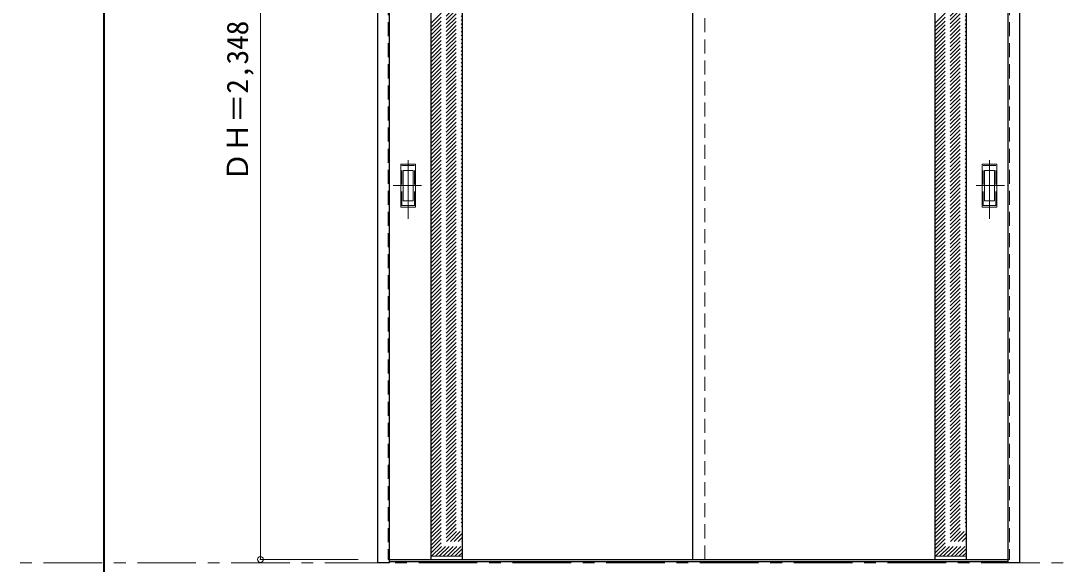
# Model space of a CAD drawing. Units: millimetres, scale not verified. Extents: x -6000 to 5700, y -4307 to 4260.
# Drawn here: x -2909 to -250, y -2811 to -1419 of the extents above; entities that cross this region are included whole.
import ezdxf
from ezdxf.enums import TextEntityAlignment as Align

# ---------------------------------------------------------------- set-up
doc = ezdxf.new("R2010")
doc.units = ezdxf.units.MM
doc.header["$LTSCALE"] = 30
doc.header["$PDMODE"] = 32
doc.header["$PDSIZE"] = 15
doc.linetypes.add('CHAIN1', pattern=[8, 5, -1, 1, -1])
doc.linetypes.add('DASHED1', pattern=[1.8, 1.2, -0.6])
for name, color, linetype, lineweight in [('0-1_通り芯', 7, 'CHAIN1', 18), ('0-2_扉', 4, 'DASHED1', 9), ('0-3_仕上げ', 7, 'Continuous', 18), ('0-4_枠', 3, 'Continuous', 25), ('0-6_引手', 7, 'Continuous', 18), ('0-B_寸法', 4, 'Continuous', 9), ('0-C_ハッチ', 4, 'DASHED1', 9), ('F-1_枠', 6, 'Continuous', 40)]:
    doc.layers.add(name, color=color, linetype=linetype, lineweight=lineweight)
doc.styles.add('ＭＳ ゴシック', font='')
doc.styles.get('ＭＳ ゴシック').set_extended_font_data('MS Gothic')

msp = doc.modelspace()

# ---------------------------------------------------------------- linework, layer by layer
at = {"layer": '0-1_通り芯'}
msp.add_line((-5490, -2807.5), (100, -2807.5), dxfattribs=at)
at = {"layer": '0-2_扉', "color": 3, "linetype": 'Continuous', "lineweight": 25}
for p, q in [((-1188, -2799), (-1188, -451)), ((-1965, -2799), (-381, -2799))]:
    msp.add_line(p, q, dxfattribs=at)
at = {"layer": '0-2_扉'}
msp.add_line((-1158, -2799), (-1158, -451), dxfattribs=at)
for points in [[(-1968, -451), (-1968, -2799), (-1965, -2799)], [(-378, -451), (-378, -2799), (-381, -2799)]]:
    msp.add_lwpolyline(points, dxfattribs=at)
at = {"layer": '0-3_仕上げ', "color": 3, "lineweight": 25}
for p, q in [((-1858, -2799), (-1858, -451)), ((-1778, -2799), (-1778, -451)), ((-568, -2799), (-568, -451)), ((-488, -2799), (-488, -451))]:
    msp.add_line(p, q, dxfattribs=at)
at = {"layer": '0-3_仕上げ'}
for p, q in [((-1778, -2791), (-1858, -2791)), ((-568, -2791), (-488, -2791))]:
    msp.add_line(p, q, dxfattribs=at)
at = {"layer": '0-4_枠'}
for p, q in [((-1995, -2807.5), (-1995, -407.5)), ((-1965, -2807.5), (-1965, -407.5)), ((-381, -2798.46), (-381, -407.5)), ((-351, -2807.5), (-351, -407.5)), ((-1965, -2807.5), (-1995, -2807.5)), ((-1965, -2804.5), (-381, -2804.5)), ((-381, -2798.8), (-381, -2798.46))]:
    msp.add_line(p, q, dxfattribs=at)
msp.add_lwpolyline([(-351, -2807.5), (-381, -2807.5), (-381, -2798.8)], dxfattribs=at)
at = {"layer": '0-6_引手', "linetype": 'CHAIN1'}
for p, q in [((-1917, -1926.73), (-1917, -1755.88)), ((-429, -1926.73), (-429, -1755.88)), ((-1955.07, -1841.5), (-1882.56, -1841.5)), ((-390.93, -1841.5), (-463.44, -1841.5))]:
    msp.add_line(p, q, dxfattribs=at)
at = {"layer": '0-6_引手'}
for p, q in [((-1936, -1786.5), (-1898, -1786.5)), ((-1936, -1896.5), (-1936, -1786.5)), ((-1929.5, -1802.5), (-1904.5, -1802.5)), ((-1929.5, -1880.5), (-1929.5, -1802.5)), ((-1904.5, -1880.5), (-1904.5, -1802.5)), ((-1898, -1896.5), (-1898, -1786.5)), ((-410, -1786.5), (-448, -1786.5)), ((-448, -1896.5), (-448, -1786.5)), ((-416.5, -1802.5), (-441.5, -1802.5)), ((-441.5, -1880.5), (-441.5, -1802.5)), ((-416.5, -1880.5), (-416.5, -1802.5)), ((-410, -1896.5), (-410, -1786.5)), ((-1929.5, -1880.5), (-1904.5, -1880.5)), ((-416.5, -1880.5), (-441.5, -1880.5)), ((-1936, -1896.5), (-1898, -1896.5)), ((-410, -1896.5), (-448, -1896.5))]:
    msp.add_line(p, q, dxfattribs=at)
at = {"layer": '0-6_引手', "linetype": 'DASHED1'}
for p, q in [((-1901, -1892.5), (-1901, -1790.5)), ((-445, -1892.5), (-445, -1790.5)), ((-1933, -1892.5), (-1901, -1892.5)), ((-413, -1892.5), (-445, -1892.5))]:
    msp.add_line(p, q, dxfattribs=at)
for points in [[(-1933, -1892.5), (-1933, -1790.5), (-1901, -1790.5)], [(-413, -1892.5), (-413, -1790.5), (-445, -1790.5)]]:
    msp.add_lwpolyline(points, dxfattribs=at)
at = {"layer": '0-B_寸法'}
for p, q in [((-2295, -451), (-2295, -2799)), ((-2295, -2799), (-2045, -2799))]:
    msp.add_line(p, q, dxfattribs=at)
at = {"layer": '0-B_寸法', "color": 7}
msp.add_point((-2295, -2799), dxfattribs=at)
at = {"layer": '0-C_ハッチ'}
for p, q in [((-1858, -1425.78), (-1778, -1345.78)), ((-568, -1425.78), (-488, -1345.78)), ((-1858, -1435.68), (-1778, -1355.68)), ((-1858, -1445.58), (-1778, -1365.58)), ((-1858, -1455.48), (-1778, -1375.48)), ((-568, -1435.68), (-488, -1355.68)), ((-568, -1445.58), (-488, -1365.58)), ((-568, -1455.48), (-488, -1375.48)), ((-1858, -1465.38), (-1778, -1385.38)), ((-1858, -1475.28), (-1778, -1395.28)), ((-1858, -1485.18), (-1778, -1405.18)), ((-568, -1465.38), (-488, -1385.38)), ((-568, -1475.28), (-488, -1395.28)), ((-568, -1485.18), (-488, -1405.18)), ((-1858, -1495.08), (-1778, -1415.08)), ((-1858, -1504.98), (-1778, -1424.98)), ((-1858, -1514.88), (-1778, -1434.88)), ((-568, -1495.08), (-488, -1415.08)), ((-568, -1504.98), (-488, -1424.98)), ((-568, -1514.88), (-488, -1434.88)), ((-1858, -1524.78), (-1778, -1444.78)), ((-1858, -1534.68), (-1778, -1454.68)), ((-568, -1524.78), (-488, -1444.78)), ((-568, -1534.68), (-488, -1454.68)), ((-1858, -1544.57), (-1778, -1464.57)), ((-1858, -1554.47), (-1778, -1474.47)), ((-1858, -1564.37), (-1778, -1484.37)), ((-568, -1544.57), (-488, -1464.57)), ((-568, -1554.47), (-488, -1474.47)), ((-568, -1564.37), (-488, -1484.37)), ((-1858, -1574.27), (-1778, -1494.27)), ((-1858, -1584.17), (-1778, -1504.17)), ((-1858, -1594.07), (-1778, -1514.07)), ((-568, -1574.27), (-488, -1494.27)), ((-568, -1584.17), (-488, -1504.17)), ((-568, -1594.07), (-488, -1514.07)), ((-1858, -1603.97), (-1778, -1523.97)), ((-1858, -1613.87), (-1778, -1533.87)), ((-568, -1603.97), (-488, -1523.97)), ((-568, -1613.87), (-488, -1533.87)), ((-1858, -1623.77), (-1778, -1543.77)), ((-1858, -1633.67), (-1778, -1553.67)), ((-1858, -1643.57), (-1778, -1563.57)), ((-568, -1623.77), (-488, -1543.77)), ((-568, -1633.67), (-488, -1553.67)), ((-568, -1643.57), (-488, -1563.57)), ((-1858, -1653.47), (-1778, -1573.47)), ((-1858, -1663.37), (-1778, -1583.37)), ((-1858, -1673.27), (-1778, -1593.27)), ((-568, -1653.47), (-488, -1573.47)), ((-568, -1663.37), (-488, -1583.37)), ((-568, -1673.27), (-488, -1593.27)), ((-1858, -1683.17), (-1778, -1603.17)), ((-1858, -1693.07), (-1778, -1613.07)), ((-568, -1683.17), (-488, -1603.17)), ((-568, -1693.07), (-488, -1613.07)), ((-1858, -1702.97), (-1778, -1622.97)), ((-1858, -1712.87), (-1778, -1632.87)), ((-1858, -1722.77), (-1778, -1642.77)), ((-568, -1702.97), (-488, -1622.97)), ((-568, -1712.87), (-488, -1632.87)), ((-568, -1722.77), (-488, -1642.77)), ((-1858, -1732.67), (-1778, -1652.67)), ((-1858, -1742.56), (-1778, -1662.56)), ((-1858, -1752.46), (-1778, -1672.46)), ((-568, -1732.67), (-488, -1652.67)), ((-568, -1742.56), (-488, -1662.56)), ((-568, -1752.46), (-488, -1672.46)), ((-1858, -1762.36), (-1778, -1682.36)), ((-1858, -1772.26), (-1778, -1692.26)), ((-568, -1762.36), (-488, -1682.36)), ((-568, -1772.26), (-488, -1692.26)), ((-1858, -1782.16), (-1778, -1702.16)), ((-1858, -1792.06), (-1778, -1712.06)), ((-1858, -1801.96), (-1778, -1721.96)), ((-568, -1782.16), (-488, -1702.16)), ((-568, -1792.06), (-488, -1712.06)), ((-568, -1801.96), (-488, -1721.96)), ((-1858, -1811.86), (-1778, -1731.86)), ((-1858, -1821.76), (-1778, -1741.76)), ((-1858, -1831.66), (-1778, -1751.66)), ((-568, -1811.86), (-488, -1731.86)), ((-568, -1821.76), (-488, -1741.76)), ((-568, -1831.66), (-488, -1751.66)), ((-1858, -1841.56), (-1778, -1761.56)), ((-1858, -1851.46), (-1778, -1771.46)), ((-568, -1841.56), (-488, -1761.56)), ((-568, -1851.46), (-488, -1771.46)), ((-1858, -1861.36), (-1778, -1781.36)), ((-1858, -1871.26), (-1778, -1791.26)), ((-1858, -1881.16), (-1778, -1801.16)), ((-568, -1861.36), (-488, -1781.36)), ((-568, -1871.26), (-488, -1791.26)), ((-568, -1881.16), (-488, -1801.16)), ((-1858, -1891.06), (-1778, -1811.06)), ((-1858, -1900.96), (-1778, -1820.96)), ((-1858, -1910.86), (-1778, -1830.86)), ((-568, -1891.06), (-488, -1811.06)), ((-568, -1900.96), (-488, -1820.96)), ((-568, -1910.86), (-488, -1830.86)), ((-1858, -1920.76), (-1778, -1840.76)), ((-1858, -1930.66), (-1778, -1850.66)), ((-1858, -1940.55), (-1778, -1860.55)), ((-568, -1920.76), (-488, -1840.76)), ((-568, -1930.66), (-488, -1850.66)), ((-568, -1940.55), (-488, -1860.55)), ((-1858, -1950.45), (-1778, -1870.45)), ((-1858, -1960.35), (-1778, -1880.35)), ((-568, -1950.45), (-488, -1870.45)), ((-568, -1960.35), (-488, -1880.35)), ((-1858, -1970.25), (-1778, -1890.25)), ((-1858, -1980.15), (-1778, -1900.15)), ((-1858, -1990.05), (-1778, -1910.05)), ((-568, -1970.25), (-488, -1890.25)), ((-568, -1980.15), (-488, -1900.15)), ((-568, -1990.05), (-488, -1910.05)), ((-1858, -1999.95), (-1778, -1919.95)), ((-1858, -2009.85), (-1778, -1929.85)), ((-1858, -2019.75), (-1778, -1939.75)), ((-568, -1999.95), (-488, -1919.95)), ((-568, -2009.85), (-488, -1929.85)), ((-568, -2019.75), (-488, -1939.75)), ((-1858, -2029.65), (-1778, -1949.65)), ((-1858, -2039.55), (-1778, -1959.55)), ((-568, -2029.65), (-488, -1949.65)), ((-568, -2039.55), (-488, -1959.55)), ((-1858, -2049.45), (-1778, -1969.45)), ((-1858, -2059.35), (-1778, -1979.35)), ((-1858, -2069.25), (-1778, -1989.25)), ((-568, -2049.45), (-488, -1969.45)), ((-568, -2059.35), (-488, -1979.35)), ((-568, -2069.25), (-488, -1989.25)), ((-1858, -2079.15), (-1778, -1999.15)), ((-1858, -2089.05), (-1778, -2009.05)), ((-1858, -2098.95), (-1778, -2018.95)), ((-568, -2079.15), (-488, -1999.15)), ((-568, -2089.05), (-488, -2009.05)), ((-568, -2098.95), (-488, -2018.95)), ((-1858, -2108.85), (-1778, -2028.85)), ((-1858, -2118.75), (-1778, -2038.75)), ((-568, -2108.85), (-488, -2028.85)), ((-568, -2118.75), (-488, -2038.75)), ((-1858, -2128.64), (-1778, -2048.64)), ((-1858, -2138.54), (-1778, -2058.54)), ((-1858, -2148.44), (-1778, -2068.44)), ((-568, -2128.64), (-488, -2048.64)), ((-568, -2138.54), (-488, -2058.54)), ((-568, -2148.44), (-488, -2068.44)), ((-1858, -2158.34), (-1778, -2078.34)), ((-1858, -2168.24), (-1778, -2088.24)), ((-1858, -2178.14), (-1778, -2098.14)), ((-568, -2158.34), (-488, -2078.34)), ((-568, -2168.24), (-488, -2088.24)), ((-568, -2178.14), (-488, -2098.14)), ((-1858, -2188.04), (-1778, -2108.04)), ((-1858, -2197.94), (-1778, -2117.94)), ((-568, -2188.04), (-488, -2108.04)), ((-568, -2197.94), (-488, -2117.94)), ((-1858, -2207.84), (-1778, -2127.84)), ((-1858, -2217.74), (-1778, -2137.74)), ((-1858, -2227.64), (-1778, -2147.64)), ((-568, -2207.84), (-488, -2127.84)), ((-568, -2217.74), (-488, -2137.74)), ((-568, -2227.64), (-488, -2147.64)), ((-1858, -2237.54), (-1778, -2157.54)), ((-1858, -2247.44), (-1778, -2167.44)), ((-1858, -2257.34), (-1778, -2177.34)), ((-568, -2237.54), (-488, -2157.54)), ((-568, -2247.44), (-488, -2167.44)), ((-568, -2257.34), (-488, -2177.34)), ((-1858, -2267.24), (-1778, -2187.24)), ((-1858, -2277.14), (-1778, -2197.14)), ((-568, -2267.24), (-488, -2187.24)), ((-568, -2277.14), (-488, -2197.14)), ((-1858, -2287.04), (-1778, -2207.04)), ((-1858, -2296.94), (-1778, -2216.94)), ((-1858, -2306.84), (-1778, -2226.84)), ((-568, -2287.04), (-488, -2207.04)), ((-568, -2296.94), (-488, -2216.94)), ((-568, -2306.84), (-488, -2226.84)), ((-1858, -2316.74), (-1778, -2236.74)), ((-1858, -2326.63), (-1778, -2246.63)), ((-1858, -2336.53), (-1778, -2256.53)), ((-568, -2316.74), (-488, -2236.74)), ((-568, -2326.63), (-488, -2246.63)), ((-568, -2336.53), (-488, -2256.53)), ((-1858, -2346.43), (-1778, -2266.43)), ((-1858, -2356.33), (-1778, -2276.33)), ((-568, -2346.43), (-488, -2266.43)), ((-568, -2356.33), (-488, -2276.33)), ((-1858, -2366.23), (-1778, -2286.23)), ((-1858, -2376.13), (-1778, -2296.13)), ((-1858, -2386.03), (-1778, -2306.03)), ((-568, -2366.23), (-488, -2286.23)), ((-568, -2376.13), (-488, -2296.13)), ((-568, -2386.03), (-488, -2306.03)), ((-1858, -2395.93), (-1778, -2315.93)), ((-1858, -2405.83), (-1778, -2325.83)), ((-1858, -2415.73), (-1778, -2335.73)), ((-568, -2395.93), (-488, -2315.93)), ((-568, -2405.83), (-488, -2325.83)), ((-568, -2415.73), (-488, -2335.73)), ((-1858, -2425.63), (-1778, -2345.63)), ((-1858, -2435.53), (-1778, -2355.53)), ((-1858, -2445.43), (-1778, -2365.43)), ((-568, -2425.63), (-488, -2345.63)), ((-568, -2435.53), (-488, -2355.53)), ((-568, -2445.43), (-488, -2365.43)), ((-1858, -2455.33), (-1778, -2375.33)), ((-1858, -2465.23), (-1778, -2385.23)), ((-568, -2455.33), (-488, -2375.33)), ((-568, -2465.23), (-488, -2385.23)), ((-1858, -2475.13), (-1778, -2395.13)), ((-1858, -2485.03), (-1778, -2405.03)), ((-1858, -2494.93), (-1778, -2414.93)), ((-568, -2475.13), (-488, -2395.13)), ((-568, -2485.03), (-488, -2405.03)), ((-568, -2494.93), (-488, -2414.93)), ((-1858, -2504.83), (-1778, -2424.83)), ((-1858, -2514.73), (-1778, -2434.73)), ((-1858, -2524.62), (-1778, -2444.62)), ((-568, -2504.83), (-488, -2424.83)), ((-568, -2514.73), (-488, -2434.73)), ((-568, -2524.62), (-488, -2444.62)), ((-1858, -2534.52), (-1778, -2454.52)), ((-1858, -2544.42), (-1778, -2464.42)), ((-568, -2534.52), (-488, -2454.52)), ((-568, -2544.42), (-488, -2464.42)), ((-1858, -2554.32), (-1778, -2474.32)), ((-1858, -2564.22), (-1778, -2484.22)), ((-1858, -2574.12), (-1778, -2494.12)), ((-568, -2554.32), (-488, -2474.32)), ((-568, -2564.22), (-488, -2484.22)), ((-568, -2574.12), (-488, -2494.12)), ((-1858, -2584.02), (-1778, -2504.02)), ((-1858, -2593.92), (-1778, -2513.92)), ((-1858, -2603.82), (-1778, -2523.82)), ((-568, -2584.02), (-488, -2504.02)), ((-568, -2593.92), (-488, -2513.92)), ((-568, -2603.82), (-488, -2523.82)), ((-1858, -2613.72), (-1778, -2533.72)), ((-1858, -2623.62), (-1778, -2543.62)), ((-568, -2613.72), (-488, -2533.72)), ((-568, -2623.62), (-488, -2543.62)), ((-1858, -2633.52), (-1778, -2553.52)), ((-1858, -2643.42), (-1778, -2563.42)), ((-1858, -2653.32), (-1778, -2573.32)), ((-568, -2633.52), (-488, -2553.52)), ((-568, -2643.42), (-488, -2563.42)), ((-568, -2653.32), (-488, -2573.32)), ((-1858, -2663.22), (-1778, -2583.22)), ((-1858, -2673.12), (-1778, -2593.12)), ((-1858, -2683.02), (-1778, -2603.02)), ((-568, -2663.22), (-488, -2583.22)), ((-568, -2673.12), (-488, -2593.12)), ((-568, -2683.02), (-488, -2603.02)), ((-1858, -2692.92), (-1778, -2612.92)), ((-1858, -2702.82), (-1778, -2622.82)), ((-568, -2692.92), (-488, -2612.92)), ((-568, -2702.82), (-488, -2622.82)), ((-1858, -2712.72), (-1778, -2632.72)), ((-1858, -2722.61), (-1778, -2642.61)), ((-1858, -2732.51), (-1778, -2652.51)), ((-568, -2712.72), (-488, -2632.72)), ((-568, -2722.61), (-488, -2642.61)), ((-568, -2732.51), (-488, -2652.51)), ((-1858, -2742.41), (-1778, -2662.41)), ((-1858, -2752.31), (-1778, -2672.31)), ((-1858, -2762.21), (-1778, -2682.21)), ((-568, -2742.41), (-488, -2662.41)), ((-568, -2752.31), (-488, -2672.31)), ((-568, -2762.21), (-488, -2682.21)), ((-1858, -2772.11), (-1778, -2692.11)), ((-1858, -2782.01), (-1778, -2702.01)), ((-568, -2772.11), (-488, -2692.11)), ((-568, -2782.01), (-488, -2702.01)), ((-1857.09, -2791), (-1778, -2711.91)), ((-1847.19, -2791), (-1778, -2721.81)), ((-1837.29, -2791), (-1778, -2731.71)), ((-567.09, -2791), (-488, -2711.91)), ((-557.19, -2791), (-488, -2721.81)), ((-547.29, -2791), (-488, -2731.71)), ((-1827.39, -2791), (-1778, -2741.61)), ((-1817.49, -2791), (-1778, -2751.51)), ((-1807.59, -2791), (-1778, -2761.41)), ((-537.39, -2791), (-488, -2741.61)), ((-527.49, -2791), (-488, -2751.51)), ((-517.59, -2791), (-488, -2761.41)), ((-1797.69, -2791), (-1778, -2771.31)), ((-1787.79, -2791), (-1778, -2781.21)), ((-507.69, -2791), (-488, -2771.31)), ((-497.79, -2791), (-488, -2781.21))]:
    msp.add_line(p, q, dxfattribs=at)
at = {"layer": 'F-1_枠'}
msp.add_line((-2695, -3790), (-2695, 4175), dxfattribs=at)

# ---------------------------------------------------------------- texts
at = {"layer": '0-B_寸法', "color": 7, "style": 'ＭＳ ゴシック'}
msp.add_text('ＤＨ＝2,348', height=54.99, rotation=90, dxfattribs=at).set_placement((-2310, -1831.25), align=Align.BOTTOM_LEFT)

doc.saveas('drawing.dxf')
